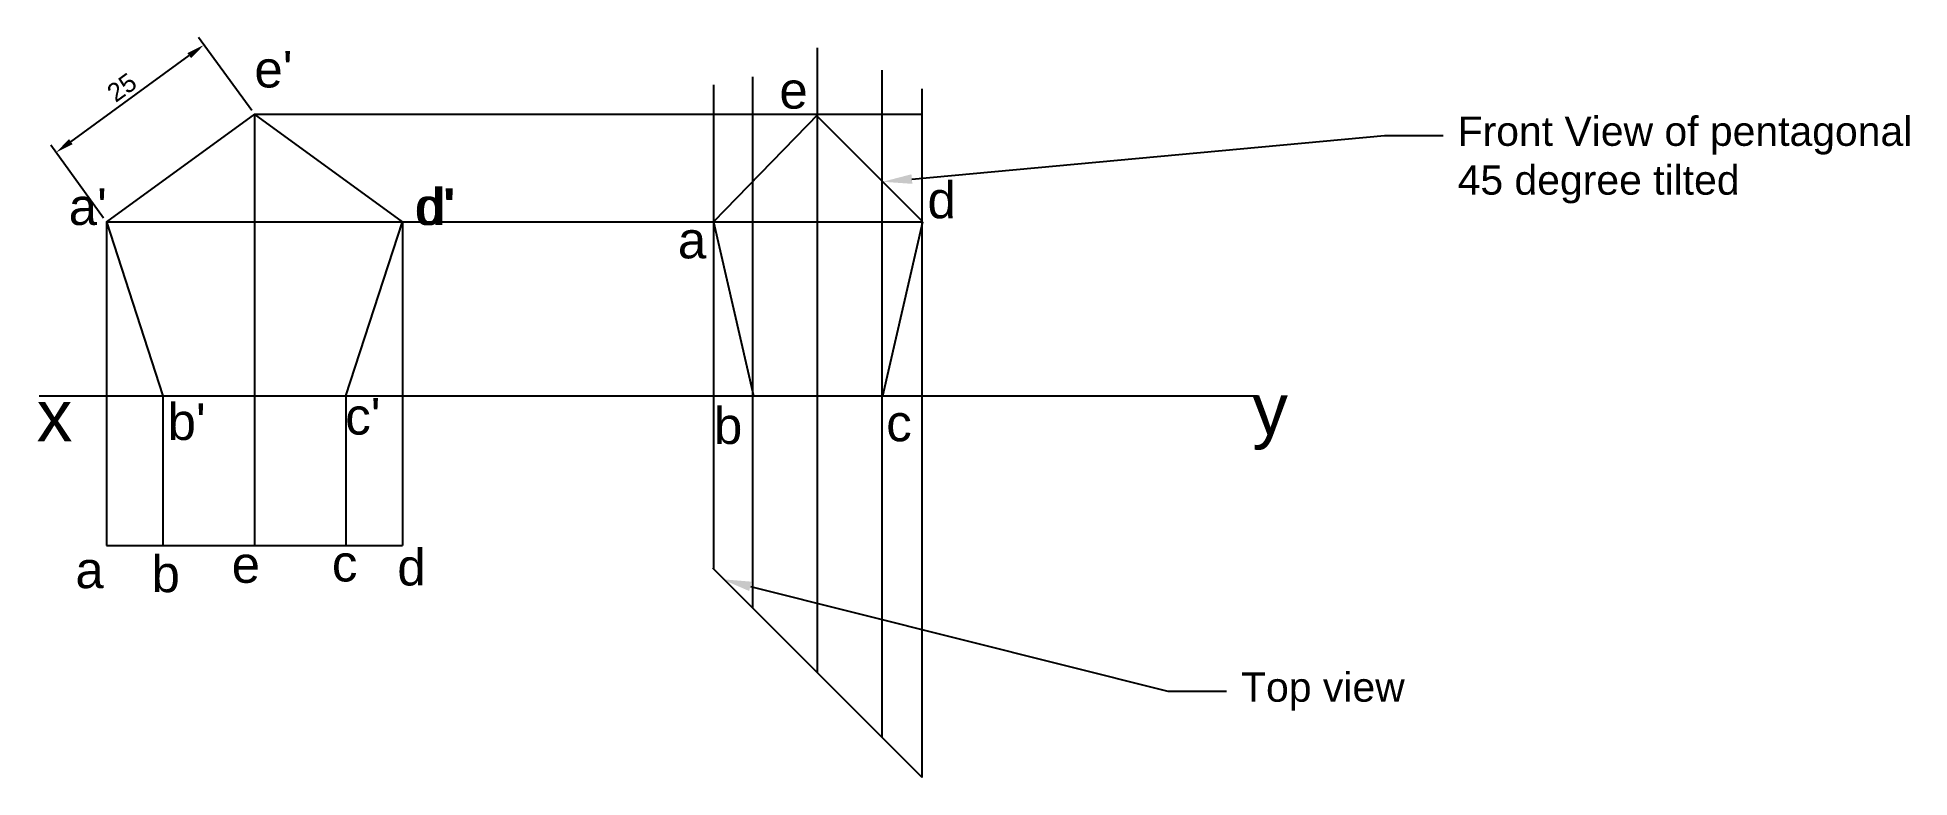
# Model space of a CAD drawing. Header units: millimetres. Extents: x 239 to 495, y 207 to 308.
import ezdxf
from ezdxf import colors
from ezdxf.entities.mleader import LeaderData, LeaderLine
from ezdxf.math import Vec2, Vec3

# ---------------------------------------------------------------- set-up
doc = ezdxf.new("R2010")
doc.units = ezdxf.units.MM
doc.styles.get("Standard").update_dxf_attribs({"font": 'arial.ttf'})
doc.dimstyles.new('ISO-25', dxfattribs={"dimtxt": 2.5, "dimasz": 2.5, "dimexe": 1.25, "dimexo": 0.625, "dimtad": 1, "dimtxsty": 'Standard', "dimcen": 2.5, "dimadec": 0, "dimazin": 0, "dimtfac": 1, "dimtmove": 0, "dimatfit": 3, "dimfxl": 1, "dimarcsym": 0})

# ---------------------------------------------------------------- blocks, each defined once
blk = doc.blocks.new('*D1')
at = {"color": 0, "lineweight": -2, "transparency": 16777216}
for p, q in [((268.71, 298.39), (261.46, 308.37)), ((243.99, 294.13), (260.17, 305.88)), ((248.48, 283.7), (241.24, 293.67))]:
    blk.add_line(p, q, dxfattribs=at)
at = {"color": 0, "transparency": 16777216}
for points in [[(259.93, 306.22), (260.42, 305.55), (262.2, 307.35)], [(243.75, 294.47), (244.24, 293.79), (241.97, 292.66)]]:
    blk.add_solid(points, dxfattribs=at)
at = {"layer": 'Defpoints', "color": 0, "transparency": 16777216}
for p in [(262.2, 307.35), (269.07, 297.89), (248.85, 283.19)]:
    blk.add_point(p, dxfattribs=at)
at = {"color": 0, "transparency": 16777216, "insert": (250.97, 301.54), "char_height": 2.5, "attachment_point": 5, "rotation": 36}
blk.add_mtext('25', dxfattribs=at)

msp = doc.modelspace()

# ---------------------------------------------------------------- linework, layer by layer
for p, q in [((346.027, 221.574), (346.027, 306.941)), ((331.79, 301.892), (331.79, 235.811)), ((337.188, 230.413), (337.188, 302.974)), ((354.866, 212.735), (354.866, 303.875)), ((360.329, 207.272), (360.329, 301.351)), ((269.073, 297.888), (269.073, 238.98)), ((269.073, 297.888), (360.393, 297.888)), ((248.848, 283.194), (248.848, 238.98)), ((248.848, 283.194), (360.393, 283.194)), ((289.299, 283.194), (289.299, 238.98)), ((239.688, 259.407), (406.147, 259.407)), ((256.573, 259.417), (256.573, 238.98)), ((281.573, 259.417), (281.573, 238.98))]:
    msp.add_line(p, q)
at = {"color": 40, "true_color": 0xf8d731}
for p, q in [((346.092, 297.888), (331.79, 283.194)), ((360.393, 283.194), (345.898, 297.689)), ((331.79, 283.194), (337.253, 259.407)), ((354.931, 259.407), (360.393, 283.194)), ((337.253, 259.407), (354.931, 259.407))]:
    msp.add_line(p, q, dxfattribs=at)
at = {"color": 2, "true_color": 0xf1eb1f}
for p, q in [((248.848, 238.98), (256.573, 238.98)), ((256.573, 238.98), (269.073, 238.98)), ((269.073, 238.98), (281.573, 238.98)), ((281.573, 238.98), (289.299, 238.98)), ((337.188, 230.413), (331.726, 235.875)), ((346.027, 221.574), (337.188, 230.413)), ((354.866, 212.735), (346.027, 221.574)), ((360.329, 207.272), (354.866, 212.735))]:
    msp.add_line(p, q, dxfattribs=at)
at = {"color": 32, "true_color": 0xcd6928}
msp.add_lwpolyline([(256.573, 259.417), (281.573, 259.417), (289.299, 283.194), (269.073, 297.888), (248.848, 283.194)], close=True, dxfattribs=at)

# ---------------------------------------------------------------- texts
for s, height, p in [("e'", 5, (269.073, 301.536)), ('e', 5, (340.804, 298.643)), ("a'", 5, (243.703, 282.751)), ("d'", 5, (290.976, 282.751)), ("d'", 5, (291.322, 282.751)), ('d', 5, (361.045, 283.669)), ('a', 5, (326.933, 278.192)), ('x', 7, (239.323, 253.206)), ("b'", 5, (257.21, 253.388)), ("c'", 5, (281.485, 254.118)), ('y', 7, (405.416, 254.118)), ('b', 5, (331.861, 252.841)), ('c', 5, (355.406, 253.206)), ('c', 5, (279.66, 234.056)), ('d', 5, (288.603, 233.509)), ('a', 5, (244.616, 233.144)), ('b', 5, (255.019, 232.597)), ('e', 5, (265.971, 233.873))]:
    msp.add_text(s, height=height).set_placement(p)

# ---------------------------------------------------------------- dimensions: what is measured, and where the dimension line sits
dim = msp.add_aligned_dim(p1=(248.848, 283.194), p2=(269.073, 297.888), distance=11.7, dimstyle='ISO-25')
dim.commit()
dim.dimension.update_dxf_attribs({"geometry": '*D1', "text_midpoint": (250.966, 301.545)})

# ---------------------------------------------------------------- leaders
ml = msp.add_multileader_mtext('Standard')
ml.set_content('Front View of pentagonal \\P45 degree tilted', color=256)
ml.set_leader_properties()
ml.build(insert=Vec2(0, 0))
ctx = ml.context
ctx.base_point, ctx.plane_origin = Vec3(431.486, 294.97), Vec3(354.931, 288.657)
notes = []
notes.append((ctx, [(0, (1, 1, 0), (423.486, 294.97), (1, 0), 8, [(0, [(354.931, 288.657)], 0, [])])]))
ctx.mtext.insert, ctx.mtext.flow_direction = Vec3(433.486, 297.558), 5
ml = msp.add_multileader_mtext('Standard')
ml.set_content('Top view', color=256)
ml.set_leader_properties()
ml.build(insert=Vec2(0, 0))
ctx = ml.context
ctx.base_point, ctx.plane_origin = Vec3(401.893, 219.076), Vec3(332.964, 234.362)
notes.append((ctx, [(0, (1, 1, 0), (393.893, 219.076), (1, 0), 8, [(0, [(332.964, 234.362)], 0, [])])]))
ctx.mtext.insert, ctx.mtext.flow_direction = Vec3(403.893, 221.632), 5
for ctx, leaders in notes:
    for number, flags, end, landing, length, lines in leaders:
        leader = LeaderData()
        leader.index, (leader.has_last_leader_line, leader.has_dogleg_vector, leader.attachment_direction) = number, flags
        leader.last_leader_point, leader.dogleg_vector, leader.dogleg_length = Vec3(end), Vec3(landing), length
        for number, points, colour, breaks in lines:
            line = LeaderLine()
            line.index, line.vertices, line.color, line.breaks = number, Vec3.list(points), colors.encode_raw_color(colour), breaks
            leader.lines.append(line)
        ctx.leaders.append(leader)

doc.saveas('drawing.dxf')
